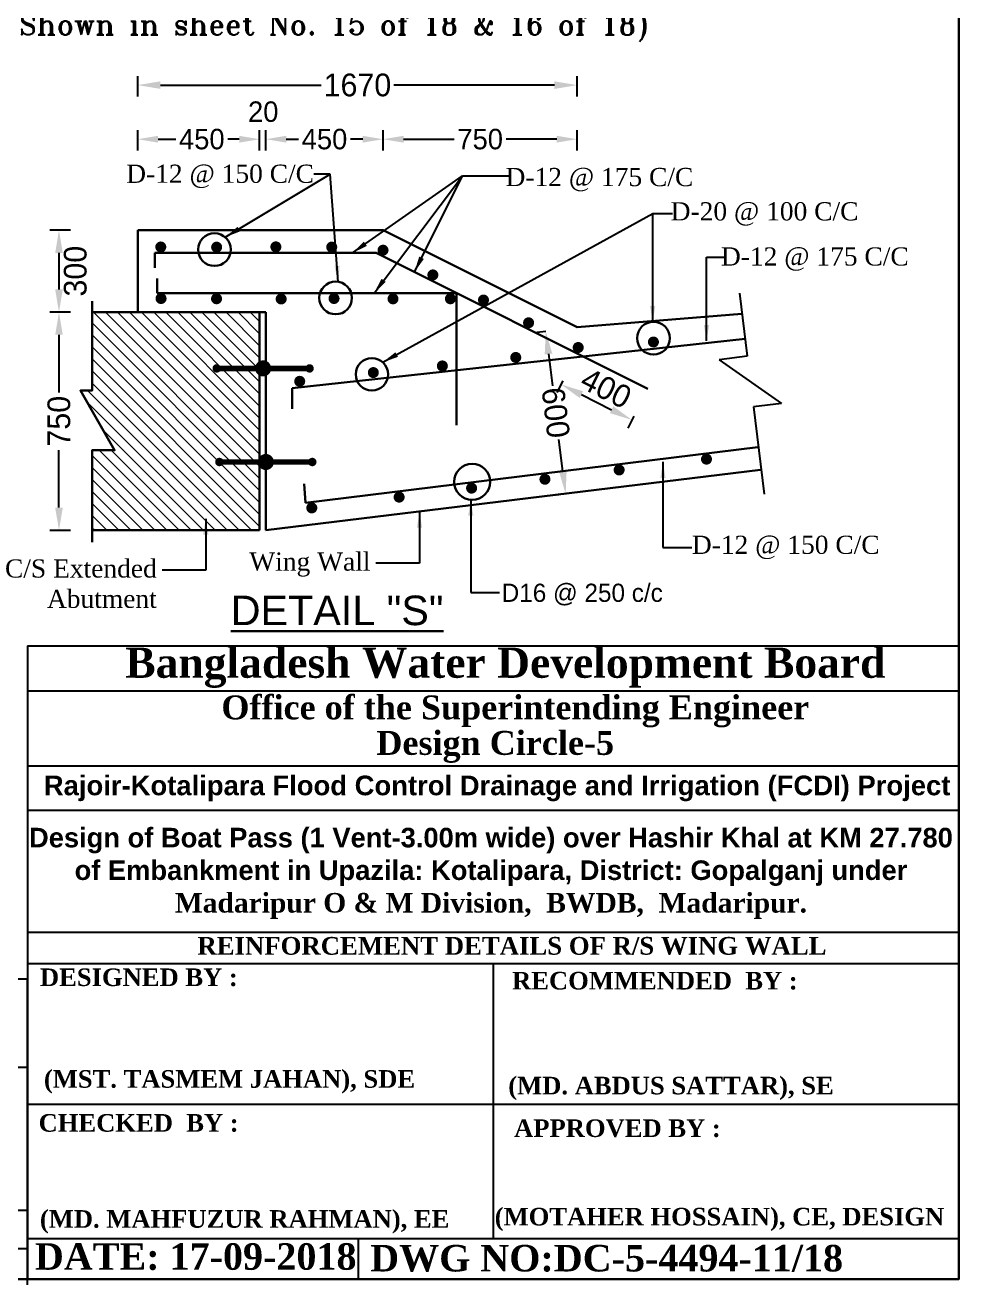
# Model space of a CAD drawing. Extents: x -1206532 to 786809, y -4288605 to 172932.
# Drawn here: x -23750 to -3207, y -4265067 to -4237364 of the extents above; entities that cross this region are included whole.
import ezdxf

# ---------------------------------------------------------------- set-up
doc = ezdxf.new("R2010")
doc.units = 0
doc.header["$LTSCALE"] = 300
doc.header["$MEASUREMENT"] = 0
doc.layers.get('0').update_dxf_attribs({"linetype": 'CONTINUOUS'})
doc.layers.get('DEFPOINTS').update_dxf_attribs({"linetype": 'CONTINUOUS'})
doc.layers.add('LINE', color=7, linetype='CONTINUOUS')
doc.layers.add('Other line', color=7, linetype='CONTINUOUS', lineweight=15)
doc.styles.add('Arial-200', font='ARIAL_0.TTF')
doc.styles.add('BIG', font='ROMANT.SHX')
doc.dimstyles.new('3', dxfattribs={"dimtxt": 225, "dimasz": 350, "dimexe": 100, "dimexo": 25, "dimgap": 9, "dimtad": 0, "dimdec": 0, "dimzin": 0, "dimdsep": 46, "dimtxsty": 'Standard', "dimcen": 0, "dimclrd": 5, "dimclre": 6, "dimclrt": 1, "dimadec": 0, "dimazin": 0, "dimtfac": 1, "dimtdec": 0, "dimtofl": 0, "dimtmove": 2, "dimatfit": 3, "dimfxl": 1, "dimtolj": 1, "dimtzin": 0, "dimarcsym": 0})

# ---------------------------------------------------------------- blocks, each defined once
blk = doc.blocks.new('*D974')
at = {"layer": 'DEFPOINTS', "color": 0, "lineweight": 30}
for p in [(-11916, -4245179), (-10399, -4246045), (-10356, -4245959)]:
    blk.add_point(p, dxfattribs=at)
at = {"layer": 'LINE', "color": 7, "lineweight": -2}
for p, q in [((-11918, -4245183), (-12049, -4245444)), ((-11512, -4245489), (-10846, -4245822)), ((-10358, -4245964), (-10488, -4246224))]:
    blk.add_line(p, q, dxfattribs=at)
at = {"layer": 'LINE', "color": 7, "lineweight": 30}
for points in [[(-11475, -4245414), (-11549, -4245563), (-11959, -4245265)], [(-10809, -4245747), (-10883, -4245896), (-10399, -4246045)]]:
    blk.add_solid(points, dxfattribs=at)
at = {"layer": 'LINE', "color": 7, "lineweight": 30, "insert": (-10967, -4245349), "char_height": 500, "attachment_point": 5, "rotation": 333.4349}
blk.add_mtext('\\A1;400', dxfattribs=at)
blk = doc.blocks.new('*D967')
at = {"layer": 'DEFPOINTS', "color": 0, "lineweight": 30}
for p in [(-11605, -4238682), (-21274, -4243393), (-11605, -4245875)]:
    blk.add_point(p, dxfattribs=at)
at = {"layer": 'LINE', "color": 7, "lineweight": -2}
for p, q in [((-21274, -4238932), (-21274, -4238482)), ((-20774, -4238682), (-17240, -4238682)), ((-12105, -4238682), (-15638, -4238682)), ((-11605, -4238932), (-11605, -4238482))]:
    blk.add_line(p, q, dxfattribs=at)
at = {"layer": 'LINE', "color": 7, "lineweight": 30}
for points in [[(-20774, -4238599), (-20774, -4238766), (-21274, -4238682)], [(-12105, -4238599), (-12105, -4238766), (-11605, -4238682)]]:
    blk.add_solid(points, dxfattribs=at)
at = {"layer": 'LINE', "color": 7, "lineweight": 30, "insert": (-16439, -4238682), "char_height": 500, "attachment_point": 5}
blk.add_mtext('\\A1;1670', dxfattribs=at)
blk = doc.blocks.new('*D968')
at = {"layer": 'DEFPOINTS', "color": 0, "lineweight": 30}
for p in [(-18591, -4239872), (-18591, -4243510), (-21274, -4244583)]:
    blk.add_point(p, dxfattribs=at)
at = {"layer": 'LINE', "color": 7, "lineweight": -2}
for p, q in [((-21274, -4240122), (-21274, -4239672)), ((-18591, -4240122), (-18591, -4239672)), ((-20824, -4239872), (-20435, -4239872)), ((-19041, -4239872), (-19292, -4239872))]:
    blk.add_line(p, q, dxfattribs=at)
at = {"layer": 'LINE', "color": 7, "lineweight": 30}
for points in [[(-20824, -4239797), (-20824, -4239947), (-21274, -4239872)], [(-19041, -4239797), (-19041, -4239947), (-18591, -4239872)]]:
    blk.add_solid(points, dxfattribs=at)
at = {"layer": 'LINE', "color": 7, "lineweight": 30, "insert": (-19864, -4239872), "char_height": 450, "attachment_point": 5}
blk.add_mtext('\\A1;450', dxfattribs=at)
blk = doc.blocks.new('*D969')
at = {"layer": 'DEFPOINTS', "color": 0, "lineweight": 30}
for p in [(-19426, -4243674), (-23006, -4248474), (-19426, -4248474)]:
    blk.add_point(p, dxfattribs=at)
at = {"layer": 'LINE', "color": 7, "lineweight": -2}
for p, q in [((-22756, -4243674), (-23206, -4243674)), ((-23006, -4244174), (-23006, -4245440)), ((-23006, -4247974), (-23006, -4246708)), ((-22756, -4248474), (-23206, -4248474))]:
    blk.add_line(p, q, dxfattribs=at)
at = {"layer": 'LINE', "color": 7, "lineweight": 30}
for points in [[(-23090, -4244174), (-22923, -4244174), (-23006, -4243674)], [(-23090, -4247974), (-22923, -4247974), (-23006, -4248474)]]:
    blk.add_solid(points, dxfattribs=at)
at = {"layer": 'LINE', "color": 7, "lineweight": 30, "insert": (-23006, -4246074), "char_height": 500, "attachment_point": 5, "rotation": 90}
blk.add_mtext('\\A1;750', dxfattribs=at)
blk = doc.blocks.new('*D970')
at = {"layer": 'DEFPOINTS', "color": 0, "lineweight": 30}
for p in [(-19426, -4241874), (-23006, -4243674), (-19426, -4243674)]:
    blk.add_point(p, dxfattribs=at)
at = {"layer": 'LINE', "color": 7, "lineweight": -2}
for p, q in [((-22756, -4241874), (-23206, -4241874)), ((-23006, -4242374), (-23006, -4243174)), ((-22756, -4243674), (-23206, -4243674))]:
    blk.add_line(p, q, dxfattribs=at)
at = {"layer": 'LINE', "color": 7, "lineweight": 30}
for points in [[(-23090, -4242374), (-22923, -4242374), (-23006, -4241874)], [(-23090, -4243174), (-22923, -4243174), (-23006, -4243674)]]:
    blk.add_solid(points, dxfattribs=at)
at = {"layer": 'LINE', "color": 7, "lineweight": 30, "insert": (-22646, -4242774), "char_height": 500, "attachment_point": 5, "rotation": 90}
blk.add_mtext('\\A1;300', dxfattribs=at)
blk = doc.blocks.new('*D971')
at = {"layer": 'DEFPOINTS', "color": 0, "lineweight": 30}
for p in [(-12296, -4244099), (-11858, -4247673), (-11858, -4247673)]:
    blk.add_point(p, dxfattribs=at)
at = {"layer": 'LINE', "color": 7, "lineweight": -2}
for p, q in [((-12296, -4244099), (-12494, -4244123)), ((-12235, -4244595), (-12149, -4245298)), ((-11919, -4247176), (-12005, -4246474)), ((-11858, -4247673), (-12057, -4247697))]:
    blk.add_line(p, q, dxfattribs=at)
at = {"layer": 'LINE', "color": 7, "lineweight": 30}
for points in [[(-12152, -4244585), (-12318, -4244606), (-12296, -4244099)], [(-11836, -4247166), (-12002, -4247186), (-11858, -4247673)]]:
    blk.add_solid(points, dxfattribs=at)
at = {"layer": 'LINE', "color": 7, "lineweight": 30, "insert": (-12077, -4245886), "char_height": 500, "attachment_point": 5, "rotation": 276.98}
blk.add_mtext('\\A1;600', dxfattribs=at)
blk = doc.blocks.new('*D972')
at = {"layer": 'DEFPOINTS', "color": 0, "lineweight": 30}
for p in [(-15874, -4239872), (-15874, -4241701), (-18454, -4244583)]:
    blk.add_point(p, dxfattribs=at)
at = {"layer": 'LINE', "color": 7, "lineweight": -2}
for p, q in [((-18454, -4240122), (-18454, -4239672)), ((-15874, -4240122), (-15874, -4239672)), ((-18004, -4239872), (-17735, -4239872)), ((-16324, -4239872), (-16592, -4239872))]:
    blk.add_line(p, q, dxfattribs=at)
at = {"layer": 'LINE', "color": 7, "lineweight": 30}
for points in [[(-18004, -4239797), (-18004, -4239947), (-18454, -4239872)], [(-16324, -4239797), (-16324, -4239947), (-15874, -4239872)]]:
    blk.add_solid(points, dxfattribs=at)
at = {"layer": 'LINE', "color": 7, "lineweight": 30, "insert": (-17164, -4239872), "char_height": 450, "attachment_point": 5}
blk.add_mtext('\\A1;450', dxfattribs=at)
blk = doc.blocks.new('*D973')
at = {"layer": 'DEFPOINTS', "color": 0, "lineweight": 30}
for p in [(-11605, -4239872), (-11605, -4243510), (-15874, -4244583)]:
    blk.add_point(p, dxfattribs=at)
at = {"layer": 'LINE', "color": 7, "lineweight": -2}
for p, q in [((-15874, -4240122), (-15874, -4239672)), ((-11605, -4240122), (-11605, -4239672)), ((-15424, -4239872), (-14311, -4239872)), ((-12055, -4239872), (-13168, -4239872))]:
    blk.add_line(p, q, dxfattribs=at)
at = {"layer": 'LINE', "color": 7, "lineweight": 30}
for points in [[(-15424, -4239797), (-15424, -4239947), (-15874, -4239872)], [(-12055, -4239797), (-12055, -4239947), (-11605, -4239872)]]:
    blk.add_solid(points, dxfattribs=at)
at = {"layer": 'LINE', "color": 7, "lineweight": 30, "insert": (-13739, -4239872), "char_height": 450, "attachment_point": 5}
blk.add_mtext('\\A1;750', dxfattribs=at)

msp = doc.modelspace()

# ---------------------------------------------------------------- hatches: boundary and pattern name
at = {"layer": 'Other line', "lineweight": 5}
h = msp.add_hatch(dxfattribs=at)
h.set_pattern_fill('ANSI31', color=0, scale=1500, style=0)
h.set_pattern_definition([(135, (-221276.3, -878.49), (132.5825215, 132.5825215), [])])
h.paths.add_polyline_path([(-22278.304, -4243673.616), (-22278.304, -4245398.49), (-22533.304, -4245398.49), (-21783.304, -4246713.49), (-22278.304, -4246713.49), (-22278.304, -4248473.616), (-18590.704, -4248473.616), (-18590.704, -4246075.153), (-19428.816, -4246075.153, -0.983608714), (-19521.76, -4246073.616, -1.016664438), (-19428.816, -4246075.153), (-18590.704, -4246075.153), (-18590.704, -4243673.616)])

# ---------------------------------------------------------------- linework, layer by layer
at = {"linetype": 'ByBlock', "lineweight": 30}
msp.add_lwpolyline([(-75178.542, -4264944.266), (-75178.542, -4214049.865), (-3206.662, -4214049.865), (-3206.662, -4264944.266), (-75178.542, -4264944.266)], close=True, dxfattribs=at)
for centre in [(-19584.708, -4242300.121), (-16918.708, -4243363.121), (-9926.03, -4244248.228)]:
    msp.add_circle(centre, 359.933, dxfattribs=at)
at = {"layer": 'LINE', "color": 0}
for p, q in [((-8033.626, -4243260.043), (-7864.092, -4244644.779)), ((-7864.092, -4244644.779), (-8481.777, -4244720.402)), ((-8481.777, -4244720.402), (-7109.95, -4245683.732)), ((-7109.95, -4245683.732), (-7727.634, -4245759.355)), ((-7727.634, -4245759.355), (-7492.926, -4247676.434))]:
    msp.add_line(p, q, dxfattribs=at)
at = {"layer": 'LINE', "lineweight": 25}
for p, q in [((-23695.267, -4251011.085), (-3206.662, -4251011.085)), ((-23695.267, -4251011.085), (-23695.267, -4264944.266)), ((-3206.662, -4251133.431), (-3206.662, -4264944.266)), ((-23695.267, -4252005.922), (-3206.662, -4252005.922)), ((-23695.267, -4253656.059), (-3206.662, -4253656.059)), ((-23695.267, -4253656.059), (-3206.662, -4253656.059)), ((-23695.267, -4253656.059), (-3206.662, -4253656.059)), ((-23695.267, -4253656.059), (-3206.662, -4253656.059)), ((-23695.267, -4254629.695), (-3206.662, -4254629.695)), ((-23695.267, -4254629.695), (-3206.662, -4254629.695)), ((-23695.267, -4254629.695), (-3206.662, -4254629.695)), ((-23695.267, -4254629.695), (-3206.662, -4254629.695)), ((-23695.267, -4257308.166), (-3206.662, -4257308.166)), ((-23695.267, -4258002.238), (-3206.662, -4258002.238)), ((-13450.964, -4258002.238), (-13450.964, -4264047.531)), ((-38606.736, -4258338.707), (-23695.267, -4258338.707)), ((-26582.631, -4258338.707), (-23695.267, -4258338.707)), ((-23695.267, -4265066.613), (-23695.267, -4258338.707)), ((-37556.118, -4260277.51), (-23695.267, -4260277.51)), ((-23695.267, -4261097.399), (-3206.662, -4261097.399)), ((-37556.118, -4263424.552), (-23695.267, -4263424.552)), ((-23695.267, -4264047.531), (-3206.662, -4264047.531)), ((-19622.541, -4264047.531), (-3206.662, -4264047.531)), ((-19622.541, -4264047.531), (-3206.662, -4264047.531)), ((-19622.541, -4264047.531), (-3206.662, -4264047.531)), ((-16423.446, -4264047.531), (-16423.446, -4264952.059)), ((-37556.118, -4264267.509), (-23695.267, -4264267.509)), ((-3206.662, -4264944.266), (-23695.267, -4264944.266)), ((-7375.389, -4264944.266), (-6009.216, -4264944.266))]:
    msp.add_line(p, q, dxfattribs=at)
at = {"layer": 'LINE', "color": 0}
for points, const_width in [([(-20826.605, -4242242.122, 1), (-20705.645, -4242242.122, 1)], 120.96), ([(-19597.833, -4242246.55, 1), (-19476.873, -4242246.55, 1)], 120.96), ([(-18294.239, -4242239.73, 1), (-18173.279, -4242239.73, 1)], 120.96), ([(-17065.466, -4242244.157, 1), (-16944.506, -4242244.157, 1)], 120.96), ([(-15936.599, -4242312.795, 1), (-15815.639, -4242312.795, 1)], 120.96), ([(-14839.873, -4242856.552, 1), (-14718.913, -4242856.552, 1)], 120.96), ([(-20820.817, -4243375.59, 1), (-20699.857, -4243375.59, 1)], 120.96), ([(-19599.951, -4243380.375, 1), (-19478.991, -4243380.375, 1)], 120.96), ([(-18177.995, -4243385.16, 1), (-18057.035, -4243385.16, 1)], 120.96), ([(-17014.575, -4243375.59, 1), (-16893.615, -4243375.59, 1)], 120.96), ([(-15717.241, -4243381.762, 1), (-15596.281, -4243381.762, 1)], 120.96), ([(-14453.779, -4243381.061, 1), (-14332.819, -4243381.061, 1)], 120.96), ([(-13726.442, -4243408.355, 1), (-13605.482, -4243408.355, 1)], 120.96), ([(-12733.491, -4243909.247, 1), (-12612.531, -4243909.247, 1)], 120.96), ([(-9986.897, -4244331.696, 1), (-9865.937, -4244331.696, 1)], 120.96), ([(-11642.082, -4244452.735, 1), (-11521.122, -4244452.735, 1)], 120.96), ([(-19488.792, -4244912.49, -1), (-19581.76, -4244912.49, -1)], 92.969), ([(-18425.383, -4244912.49, -1), (-18602.024, -4244912.49, -1)], 176.641), ([(-17445.647, -4244912.49, -1), (-17538.616, -4244912.49, -1)], 92.969), ([(-14631.276, -4244858.553, 1), (-14510.316, -4244858.553, 1)], 120.96), ([(-13016.091, -4244671.515, 1), (-12895.131, -4244671.515, 1)], 120.96), ([(-17770.131, -4245196.39, 1), (-17649.171, -4245196.39, 1)], 120.96), ([(-16149.946, -4245004.352, 1), (-16028.986, -4245004.352, 1)], 120.96), ([(-19429.303, -4246970.954, -1), (-19522.272, -4246970.954, -1)], 92.969), ([(-18365.895, -4246970.954, -1), (-18542.535, -4246970.954, -1)], 176.641), ([(-17386.159, -4246970.954, -1), (-17479.128, -4246970.954, -1)], 92.969), ([(-10741.615, -4247145.663, 1), (-10620.655, -4247145.663, 1)], 120.96), ([(-8819.383, -4246908.396, 1), (-8698.423, -4246908.396, 1)], 120.96), ([(-12373.523, -4247350.266, 1), (-12252.563, -4247350.266, 1)], 120.96), ([(-13987.374, -4247545.592, 1), (-13866.414, -4247545.592, 1)], 120.96), ([(-17504.018, -4247980.623, 1), (-17383.058, -4247980.623, 1)], 120.96), ([(-15581.786, -4247743.357, 1), (-15460.826, -4247743.357, 1)], 120.96)]:
    msp.add_lwpolyline(points, format="xyb", close=True, dxfattribs=dict(at, const_width=const_width))
at = {"layer": 'LINE', "color": 0, "const_width": 119}
for points in [[(-17546.317, -4244914.026), (-18513.192, -4244914.026), (-19480.067, -4244914.026)], [(-17486.829, -4246972.49), (-18453.704, -4246972.49), (-19420.579, -4246972.49)]]:
    msp.add_lwpolyline(points, dxfattribs=at)
at = {"layer": 'Other line', "color": 0, "lineweight": 30}
for p, q in [((-15873.704, -4241873.616), (-21273.704, -4241873.616)), ((-21273.704, -4241873.616), (-21273.704, -4243673.616)), ((-15873.704, -4241873.616), (-11604.551, -4244008.193)), ((-20893.747, -4242373.398), (-16024.335, -4242373.398)), ((-20893.747, -4242373.398), (-20893.747, -4242697.699)), ((-16024.335, -4242373.398), (-10051.302, -4245359.915)), ((-20848.958, -4243255.051), (-20848.958, -4242933.775)), ((-20848.958, -4243255.051), (-14261.029, -4243255.051)), ((-14261.029, -4243255.051), (-14261.029, -4246158.507)), ((-18590.704, -4243673.616), (-22278.304, -4243673.616)), ((-21273.704, -4243673.616), (-18453.704, -4243673.616)), ((-18590.704, -4248473.616), (-18590.704, -4243673.616)), ((-18453.704, -4243673.616), (-18453.704, -4248473.616)), ((-11604.551, -4244008.193), (-7978.197, -4243712.783)), ((-17876.681, -4245346.769), (-7911.357, -4244258.721)), ((-17876.681, -4245346.769), (-17876.681, -4245802.184)), ((-17585.082, -4247867.364), (-7627.712, -4246648.28)), ((-18453.704, -4248473.616), (-7567.412, -4247140.805)), ((-17585.082, -4247867.364), (-17609.148, -4247448.917)), ((-18590.704, -4248473.616), (-22278.304, -4248473.616))]:
    msp.add_line(p, q, dxfattribs=at)
msp.add_lwpolyline([(-22278.304, -4248735.49), (-22278.304, -4246713.49), (-21783.304, -4246713.49), (-22533.304, -4245398.49), (-22278.304, -4245398.49), (-22278.304, -4243433.49)], dxfattribs=at)
for centre, radius in [((-16121.043, -4245042.266), 356.298), ((-13915.043, -4247407.266), 395.468)]:
    msp.add_circle(centre, radius, dxfattribs=at)

# ---------------------------------------------------------------- texts
at = {"linetype": 'ByBlock', "lineweight": 30}
msp.add_text('D16 @ 250 c/c', height=400, dxfattribs=at).set_placement((-13265.501, -4250047.145))
at = {"linetype": 'ByBlock', "lineweight": 30, "char_height": 400, "width": 4181.1469, "attachment_point": 3}
for s, insert in [('{\\fTimes New Roman|b0|i0|c0|p18;D-12 @ 150 C/C}', (-17395.668, -4240431.219)), ('{\\fTimes New Roman|b0|i0|c0|p18;D-12 @ 175 C/C}', (-9048.774, -4240503.373)), ('{\\fTimes New Roman|b0|i0|c0|p18;D-20 @ 100 C/C}', (-5415.539, -4241257.682)), ('{\\fTimes New Roman|b0|i0|c0|p18;D-12 @ 175 C/C}', (-4309.477, -4242250.582)), ('{\\fTimes New Roman|b0|i0|c0|p18;D-12 @ 150 C/C}', (-4949.051, -4248591.747)), ('{\\fTimes New Roman|b0|i0|c0|p18;Wing Wall}', (-16151.539, -4248960.682)), ('{\\fTimes New Roman|b0|i0|c0|p18;C/S Extended Abutment}', (-20854.539, -4249112.682))]:
    msp.add_mtext(s, dxfattribs=dict(at, insert=insert))
at = {"layer": 'LINE', "style": 'BIG'}
msp.add_text('(Sand Pile Shown in sheet No. 15 of 18 & 16 of 18)', height=448, dxfattribs=at).set_placement((-27628.495, -4237577.439))
at = {"layer": 'LINE', "color": 7, "lineweight": 30, "insert": (-18512.074, -4239269.035), "char_height": 450, "attachment_point": 5}
msp.add_mtext('\\A1;20', dxfattribs=at)
at = {"layer": 'LINE', "lineweight": 30, "insert": (-16885.991, -4249909.061), "char_height": 650, "width": 23417.44191, "attachment_point": 2, "style": 'Arial-200'}
msp.add_mtext('{\\LDETAIL "S"}', dxfattribs=at)
at = {"layer": 'LINE', "lineweight": 25, "attachment_point": 8}
for s, insert, char_height, width in [('{\\fTimes New Roman|b1|i0|c0|p18;Bangladesh Water Development Board}', (-13184.367, -4251940.193), 663.33092, 26528.14399), ('{\\fTimes New Roman|b1|i0|c0|p18;Office of the Superintending Engineer}', (-12965.072, -4252808), 526.13993, 21041.55779), ('{\\fTimes New Roman|b1|i0|c0|p18;Design Circle-5}', (-13407.859, -4253588.866), 526.13993, 21041.55779), ('{\\fArial|b1|i0|c0|p34;Rajoir-Kotalipara Flood Control Drainage and Irrigation (FCDI) Project}', (-13365.623, -4254433.377), 432, 25794.82457), ('\\pt0.004829;{\\fArial|b1|i0|c0|p34;Design of Boat Pass (1 Vent-3.00m wide) over Hashir Khal at KM 27.780 of Embankment in Upazila: Kotalipara, District: Gopalganj under \\P\\ptz;\\fTimes New Roman|b1|i0|c0|p18;Madaripur O & M Division,  BWDB,  Madaripur.}', (-13501.537, -4257019.525), 430, 20387.45967), ('{\\fTimes New Roman|b1|i0|c0|p18;REINFORCEMENT DETAILS OF R/S WING WALL  }', (-13038.544, -4257815.471), 389.44184, 19663.76436)]:
    msp.add_mtext(s, dxfattribs=dict(at, insert=insert, char_height=char_height, width=width))
at = {"layer": 'LINE', "lineweight": 25, "attachment_point": 1}
for s, insert, char_height in [('{\\fTimes New Roman|b1|i0|c0|p18;DESIGNED BY :}', (-23424.969, -4258109.144), 387), ('{\\fTimes New Roman|b1|i0|c0|p18;RECOMMENDED  BY :}', (-13036.687, -4258184.728), 387), ('{\\fTimes New Roman|b1|i0|c0|p18;\\C0;(MST. TASMEM JAHAN), SDE}', (-23337.737, -4260345.702), 387), ('{\\fTimes New Roman|b1|i0|c0|p18;\\C0;(MD. ABDUS SATTAR), SE}', (-13119.818, -4260491.526), 387), ('{\\fTimes New Roman|b1|i0|c0|p18;CHECKED  BY :}', (-23454.098, -4261311.768), 387), ('{\\fTimes New Roman|b1|i0|c0|p18;APPROVED BY :}', (-12991.81, -4261428.662), 387), ('{\\fTimes New Roman|b1|i0|c0|p18;\\C0;(MOTAHER HOSSAIN), CE, DESIGN}', (-13417.368, -4263373.965), 387), ('{\\fTimes New Roman|b1|i0|c0|p18;\\C0;(MD. MAHFUZUR RAHMAN), EE}', (-23426.179, -4263424.897), 387), ('{\\fTimes New Roman|b1|i0|c0|p18;DATE: 17-09-2018}', (-23535.791, -4264152.453), 583.62167), ('{\\fTimes New Roman|b1|i0|c0|p18; DWG NO:DC-5-4494-11/18}', (-16379.176, -4264189.285), 583.62167)]:
    msp.add_mtext(s, dxfattribs=dict(at, insert=insert, char_height=char_height))

# ---------------------------------------------------------------- dimensions: what is measured, and where the dimension line sits
at = {"layer": 'LINE', "color": 0, "lineweight": 30}
dim = msp.add_linear_dim(base=(-11604.551, -4238682.49), p1=(-21273.704, -4243392.616), p2=(-11604.551, -4245875.178), text='1670', dimstyle='3', override={"dimtxt": 500, "dimasz": 500, "dimexe": 200, "dimexo": 5, "dimdle": 250, "dimclrd": 7, "dimclre": 7, "dimclrt": 7, "dimfxl": 250, "dimfxlon": 1}, dxfattribs=at)
dim.commit()
dim.dimension.update_dxf_attribs({"geometry": '*D967', "text_midpoint": (-16439.127, -4238682.49)})
for base, p1, p2, text, picture, middle in [((-18590.704, -4239872.49), (-21273.704, -4244582.616), (-18590.704, -4243509.616), '450', '*D968', (-19863.704, -4239872.49)), ((-15873.704, -4239872.49), (-18453.704, -4244582.616), (-15873.704, -4241700.616), '450', '*D972', (-17163.704, -4239872.49)), ((-11604.551, -4239872.49), (-15873.704, -4244582.616), (-11604.551, -4243509.616), '750', '*D973', (-13739.127, -4239872.49))]:
    dim = msp.add_linear_dim(base=base, p1=p1, p2=p2, text=text, dimstyle='3', override={"dimtxt": 450, "dimasz": 450, "dimexe": 200, "dimexo": 5, "dimdle": 250, "dimclrd": 7, "dimclre": 7, "dimclrt": 7, "dimfxl": 250, "dimfxlon": 1}, dxfattribs=at)
    dim.commit()
    dim.dimension.update_dxf_attribs({"geometry": picture, "text_midpoint": middle, "dimtype": 160})
dim = msp.add_linear_dim(base=(-23006.304, -4243673.616), p1=(-19425.704, -4241873.616), p2=(-19425.704, -4243673.616), angle=90, text='300', dimstyle='3', override={"dimtxt": 500, "dimasz": 500, "dimexe": 200, "dimexo": 5, "dimdle": 250, "dimclrd": 7, "dimclre": 7, "dimclrt": 7, "dimfxl": 250, "dimfxlon": 1}, dxfattribs=at)
dim.commit()
dim.dimension.update_dxf_attribs({"geometry": '*D970', "text_midpoint": (-22646.304, -4242773.616), "dimtype": 160})
dim = msp.add_linear_dim(base=(-23006.304, -4248473.616), p1=(-19425.704, -4243673.616), p2=(-19425.704, -4248473.616), angle=90, text='750', dimstyle='3', override={"dimtxt": 500, "dimasz": 500, "dimexe": 200, "dimexo": 5, "dimdle": 250, "dimclrd": 7, "dimclre": 7, "dimclrt": 7, "dimfxl": 250, "dimfxlon": 1}, dxfattribs=at)
dim.commit()
dim.dimension.update_dxf_attribs({"geometry": '*D969', "text_midpoint": (-23006.304, -4246073.616)})
dim = msp.add_aligned_dim(p1=(-12295.551, -4244099.193), p2=(-11858.068, -4247672.512), distance=0, text='600', dimstyle='3', override={"dimtxt": 500, "dimasz": 500, "dimexe": 200, "dimexo": 5, "dimdle": 250, "dimclrd": 7, "dimclre": 7, "dimclrt": 7, "dimfxl": 250, "dimfxlon": 1}, dxfattribs=at)
dim.commit()
dim.dimension.update_dxf_attribs({"geometry": '*D971', "text_midpoint": (-12076.81, -4245885.852)})
at = {"layer": 'LINE', "lineweight": 30}
dim = msp.add_linear_dim(base=(-10398.902, -4246045.115), p1=(-11916.231, -4245178.9), p2=(-10355.881, -4245959.074), angle=333.4349488, text='400', dimstyle='3', override={"dimtxt": 500, "dimasz": 500, "dimexe": 200, "dimexo": 5, "dimdle": 250, "dimclrd": 7, "dimclre": 7, "dimclrt": 7, "dimfxl": 250, "dimfxlon": 1}, dxfattribs=at)
dim.commit()
dim.dimension.update_dxf_attribs({"geometry": '*D974', "text_midpoint": (-10967.304, -4245349.49), "dimtype": 161})

# ---------------------------------------------------------------- leaders
at = {"layer": 'Other line', "color": 0, "lineweight": 30}
for points in [[(-19348.906, -4242028.184), (-17040.442, -4240643.885), (-17375.304, -4240643.885)], [(-16861.701, -4243007.731), (-17040.442, -4240643.885), (-17398.135, -4240643.885)], [(-16551.304, -4242373.398), (-14129.304, -4240679.562), (-13812.603, -4240679.562)], [(-16073.304, -4243255.051), (-14129.304, -4240679.562), (-13483.603, -4240679.562)], [(-15185.417, -4242792.857), (-14129.304, -4240679.562), (-13062.603, -4240679.562)], [(-15882.297, -4244777.787), (-9942.933, -4241504.287)], [(-9942.933, -4243889.471), (-9942.933, -4241504.287), (-9505.799, -4241504.287)], [(-8757.74, -4244308.528), (-8757.74, -4242467.819), (-8320.607, -4242467.819)], [(-9716.186, -4246969.675), (-9716.186, -4248851.481), (-9083.486, -4248851.481)], [(-13945.159, -4247801.585), (-13945.159, -4249840.321), (-13312.46, -4249840.321)], [(-15073.304, -4248065.49), (-15073.304, -4249194.49), (-16032.304, -4249194.49)], [(-19776.304, -4248217.49), (-19776.304, -4249346.49), (-20735.304, -4249346.49)]]:
    msp.add_leader(points, dimstyle='3', override={"dimgap": 9, "dimtad": 0, "dimclrd": 256, "dimclre": 0, "dimclrt": 0, "dimfxl": 700, "dimfxlon": 1}, dxfattribs=at)

doc.saveas('drawing.dxf')
